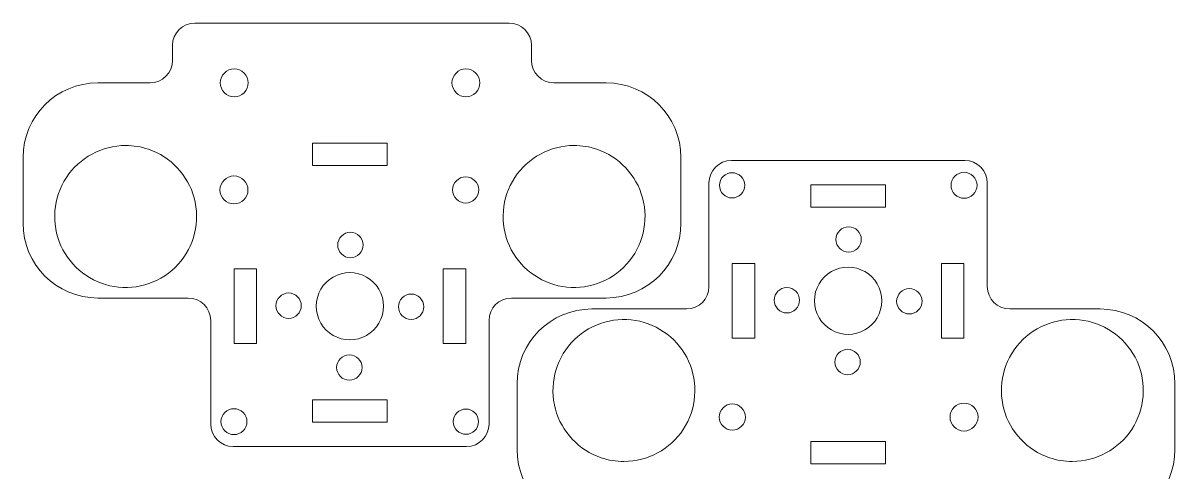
# Model space of a CAD drawing. Header units: inches. Extents: x 166 to 626, y -1144 to -80.
# Drawn here: x 185.8 to 622.7, y -250.6 to -80 of the extents above; entities that cross this region are included whole.
import ezdxf

# ---------------------------------------------------------------- set-up
doc = ezdxf.new("R2010")
doc.units = ezdxf.units.IN
doc.header["$MEASUREMENT"] = 0
doc.layers.add('Layer 1', color=7, linetype='Continuous')

# ---------------------------------------------------------------- blocks, each defined once
blk = doc.blocks.new('block 88')
at = {"layer": 'Layer 1', "lineweight": 0}
blk.add_lwpolyline([(353.7, -173.23), (345.2, -173.23)], dxfattribs=at)
blk = doc.blocks.new('block 89')
at = {"layer": 'Layer 1', "lineweight": 0}
blk.add_lwpolyline([(353.71, -201.58), (353.7, -173.23)], dxfattribs=at)
blk = doc.blocks.new('block 90')
at = {"layer": 'Layer 1', "lineweight": 0}
blk.add_lwpolyline([(345.2, -201.58), (353.71, -201.58)], dxfattribs=at)
blk = doc.blocks.new('block 91')
at = {"layer": 'Layer 1', "lineweight": 0}
blk.add_lwpolyline([(345.2, -173.23), (345.2, -201.58)], dxfattribs=at)
blk = doc.blocks.new('block 92')
at = {"layer": 'Layer 1', "lineweight": 0}
blk.add_open_spline([(224.73, -126.46), (215.73, -126.46), (207.16, -131.09), (202.22, -138.6), (197.2, -146.23), (196.42, -156.16), (200.18, -164.48), (203.85, -172.59), (211.52, -178.5), (220.31, -179.96), (229.27, -181.44), (238.56, -178.21), (244.67, -171.48), (250.8, -164.74), (253.11, -155.11), (250.72, -146.32), (248.39, -137.74), (241.76, -130.71), (233.34, -127.87), (230.57, -126.93), (227.65, -126.46), (224.73, -126.46), (224.73, -126.46), (224.73, -126.46), (224.73, -126.46)], degree=3, knots=[0, 0, 0, 0, 1, 1, 1, 2, 2, 2, 3, 3, 3, 4, 4, 4, 5, 5, 5, 6, 6, 6, 7, 7, 7, 8, 8, 8, 8], dxfattribs=at)
blk = doc.blocks.new('block 93')
at = {"layer": 'Layer 1', "lineweight": 0}
blk.add_open_spline([(394.81, -126.46), (385.81, -126.46), (377.24, -131.09), (372.3, -138.6), (367.28, -146.23), (366.5, -156.16), (370.26, -164.48), (373.93, -172.59), (381.6, -178.5), (390.39, -179.96), (399.35, -181.44), (408.64, -178.21), (414.75, -171.48), (420.88, -164.74), (423.19, -155.11), (420.8, -146.32), (418.47, -137.74), (411.84, -130.71), (403.42, -127.87), (400.65, -126.93), (397.73, -126.46), (394.81, -126.46), (394.81, -126.46), (394.81, -126.46), (394.81, -126.46)], degree=3, knots=[0, 0, 0, 0, 1, 1, 1, 2, 2, 2, 3, 3, 3, 4, 4, 4, 5, 5, 5, 6, 6, 6, 7, 7, 7, 8, 8, 8, 8], dxfattribs=at)
blk = doc.blocks.new('block 94')
at = {"layer": 'Layer 1', "lineweight": 0}
blk.add_lwpolyline([(323.94, -222.84), (295.6, -222.84)], dxfattribs=at)
blk = doc.blocks.new('block 95')
at = {"layer": 'Layer 1', "lineweight": 0}
blk.add_lwpolyline([(323.94, -231.34), (323.94, -222.84)], dxfattribs=at)
blk = doc.blocks.new('block 96')
at = {"layer": 'Layer 1', "lineweight": 0}
blk.add_lwpolyline([(295.6, -231.34), (323.94, -231.34)], dxfattribs=at)
blk = doc.blocks.new('block 97')
at = {"layer": 'Layer 1', "lineweight": 0}
blk.add_lwpolyline([(295.6, -222.84), (295.6, -231.34)], dxfattribs=at)
blk = doc.blocks.new('block 98')
at = {"layer": 'Layer 1', "lineweight": 0}
blk.add_lwpolyline([(185.79, -131.04), (185.79, -155.94)], dxfattribs=at)
blk = doc.blocks.new('block 99')
at = {"layer": 'Layer 1', "lineweight": 0}
blk.add_open_spline([(185.79, -155.94), (185.79, -171.59), (198.49, -184.28), (214.14, -184.28)], degree=3, dxfattribs=at)
blk = doc.blocks.new('block 100')
at = {"layer": 'Layer 1', "lineweight": 0}
blk.add_lwpolyline([(214.14, -184.28), (248.48, -184.28)], dxfattribs=at)
blk = doc.blocks.new('block 101')
at = {"layer": 'Layer 1', "lineweight": 0}
blk.add_open_spline([(256.98, -192.79), (256.98, -188.09), (253.18, -184.28), (248.48, -184.28)], degree=3, dxfattribs=at)
blk = doc.blocks.new('block 102')
at = {"layer": 'Layer 1', "lineweight": 0}
blk.add_lwpolyline([(256.98, -192.79), (256.98, -232.07)], dxfattribs=at)
blk = doc.blocks.new('block 103')
at = {"layer": 'Layer 1', "lineweight": 0}
blk.add_open_spline([(256.98, -232.07), (256.98, -236.77), (260.79, -240.57), (265.49, -240.57)], degree=3, dxfattribs=at)
blk = doc.blocks.new('block 104')
at = {"layer": 'Layer 1', "lineweight": 0}
blk.add_lwpolyline([(265.49, -240.57), (354.06, -240.57)], dxfattribs=at)
blk = doc.blocks.new('block 105')
at = {"layer": 'Layer 1', "lineweight": 0}
blk.add_open_spline([(354.06, -240.57), (358.75, -240.57), (362.56, -236.77), (362.56, -232.07)], degree=3, dxfattribs=at)
blk = doc.blocks.new('block 106')
at = {"layer": 'Layer 1', "lineweight": 0}
blk.add_lwpolyline([(362.56, -232.07), (362.56, -192.79)], dxfattribs=at)
blk = doc.blocks.new('block 107')
at = {"layer": 'Layer 1', "lineweight": 0}
blk.add_open_spline([(371.06, -184.28), (366.37, -184.28), (362.56, -188.09), (362.56, -192.79)], degree=3, dxfattribs=at)
blk = doc.blocks.new('block 108')
at = {"layer": 'Layer 1', "lineweight": 0}
blk.add_lwpolyline([(371.06, -184.28), (406.98, -184.28)], dxfattribs=at)
blk = doc.blocks.new('block 109')
at = {"layer": 'Layer 1', "lineweight": 0}
blk.add_open_spline([(406.98, -184.28), (422.64, -184.28), (435.33, -171.59), (435.33, -155.94)], degree=3, dxfattribs=at)
blk = doc.blocks.new('block 110')
at = {"layer": 'Layer 1', "lineweight": 0}
blk.add_lwpolyline([(435.33, -155.94), (435.33, -131.04)], dxfattribs=at)
blk = doc.blocks.new('block 111')
at = {"layer": 'Layer 1', "lineweight": 0}
blk.add_open_spline([(435.33, -131.04), (435.33, -115.39), (422.64, -102.7), (406.98, -102.7)], degree=3, dxfattribs=at)
blk = doc.blocks.new('block 112')
at = {"layer": 'Layer 1', "lineweight": 0}
blk.add_lwpolyline([(406.98, -102.7), (387.14, -102.7)], dxfattribs=at)
blk = doc.blocks.new('block 113')
at = {"layer": 'Layer 1', "lineweight": 0}
blk.add_open_spline([(378.64, -94.19), (378.64, -98.89), (382.44, -102.7), (387.14, -102.7)], degree=3, dxfattribs=at)
blk = doc.blocks.new('block 114')
at = {"layer": 'Layer 1', "lineweight": 0}
blk.add_lwpolyline([(378.64, -94.19), (378.64, -88.52)], dxfattribs=at)
blk = doc.blocks.new('block 115')
at = {"layer": 'Layer 1', "lineweight": 0}
blk.add_open_spline([(378.64, -88.52), (378.64, -83.83), (374.83, -80.02), (370.13, -80.02)], degree=3, dxfattribs=at)
blk = doc.blocks.new('block 116')
at = {"layer": 'Layer 1', "lineweight": 0}
blk.add_lwpolyline([(370.13, -80.02), (250.99, -80.02)], dxfattribs=at)
blk = doc.blocks.new('block 117')
at = {"layer": 'Layer 1', "lineweight": 0}
blk.add_open_spline([(250.99, -80.02), (246.29, -80.02), (242.49, -83.83), (242.49, -88.52)], degree=3, dxfattribs=at)
blk = doc.blocks.new('block 118')
at = {"layer": 'Layer 1', "lineweight": 0}
blk.add_lwpolyline([(242.49, -88.52), (242.49, -94.19)], dxfattribs=at)
blk = doc.blocks.new('block 119')
at = {"layer": 'Layer 1', "lineweight": 0}
blk.add_open_spline([(233.98, -102.7), (238.68, -102.7), (242.49, -98.89), (242.49, -94.19)], degree=3, dxfattribs=at)
blk = doc.blocks.new('block 120')
at = {"layer": 'Layer 1', "lineweight": 0}
blk.add_lwpolyline([(233.98, -102.7), (214.14, -102.7)], dxfattribs=at)
blk = doc.blocks.new('block 121')
at = {"layer": 'Layer 1', "lineweight": 0}
blk.add_open_spline([(214.14, -102.7), (198.49, -102.7), (185.79, -115.39), (185.79, -131.04)], degree=3, dxfattribs=at)
blk = doc.blocks.new('block 122')
at = {"layer": 'Layer 1', "lineweight": 0}
blk.add_open_spline([(265.8, -226.25), (263.12, -226.25), (260.88, -228.49), (260.88, -231.17), (260.88, -233.86), (263.12, -236.1), (265.8, -236.1), (268.49, -236.1), (270.73, -233.86), (270.73, -231.17), (270.73, -228.49), (268.49, -226.25), (265.8, -226.25), (265.8, -226.25), (265.8, -226.25), (265.8, -226.25)], degree=3, knots=[0, 0, 0, 0, 1, 1, 1, 2, 2, 2, 3, 3, 3, 4, 4, 4, 5, 5, 5, 5], dxfattribs=at)
blk = doc.blocks.new('block 123')
at = {"layer": 'Layer 1', "lineweight": 0}
blk.add_open_spline([(353.77, -97.4), (350.88, -97.4), (348.47, -99.81), (348.47, -102.7), (348.47, -105.58), (350.88, -108), (353.77, -108), (356.66, -108), (359.07, -105.58), (359.07, -102.7), (359.07, -99.81), (356.66, -97.4), (353.77, -97.4), (353.77, -97.4), (353.77, -97.4), (353.77, -97.4)], degree=3, knots=[0, 0, 0, 0, 1, 1, 1, 2, 2, 2, 3, 3, 3, 4, 4, 4, 5, 5, 5, 5], dxfattribs=at)
blk = doc.blocks.new('block 124')
at = {"layer": 'Layer 1', "lineweight": 0}
blk.add_open_spline([(265.8, -137.99), (262.91, -137.99), (260.49, -140.41), (260.49, -143.3), (260.49, -146.19), (262.91, -148.61), (265.8, -148.61), (268.7, -148.61), (271.11, -146.19), (271.11, -143.3), (271.11, -140.4), (268.7, -137.99), (265.8, -137.99), (265.8, -137.99), (265.8, -137.99), (265.8, -137.99)], degree=3, knots=[0, 0, 0, 0, 1, 1, 1, 2, 2, 2, 3, 3, 3, 4, 4, 4, 5, 5, 5, 5], dxfattribs=at)
blk = doc.blocks.new('block 125')
at = {"layer": 'Layer 1', "lineweight": 0}
blk.add_open_spline([(353.77, -226.38), (351.16, -226.38), (348.98, -228.56), (348.98, -231.17), (348.98, -233.78), (351.16, -235.96), (353.77, -235.96), (356.38, -235.96), (358.56, -233.78), (358.56, -231.17), (358.56, -228.56), (356.38, -226.38), (353.77, -226.38), (353.77, -226.38), (353.77, -226.38), (353.77, -226.38)], degree=3, knots=[0, 0, 0, 0, 1, 1, 1, 2, 2, 2, 3, 3, 3, 4, 4, 4, 5, 5, 5, 5], dxfattribs=at)
blk = doc.blocks.new('block 126')
at = {"layer": 'Layer 1', "lineweight": 0}
blk.add_open_spline([(265.9, -97.4), (263.01, -97.4), (260.59, -99.81), (260.59, -102.7), (260.59, -105.58), (263.01, -108), (265.9, -108), (268.78, -108), (271.2, -105.58), (271.2, -102.7), (271.2, -99.81), (268.78, -97.4), (265.9, -97.4), (265.9, -97.4), (265.9, -97.4), (265.9, -97.4)], degree=3, knots=[0, 0, 0, 0, 1, 1, 1, 2, 2, 2, 3, 3, 3, 4, 4, 4, 5, 5, 5, 5], dxfattribs=at)
blk = doc.blocks.new('block 127')
at = {"layer": 'Layer 1', "lineweight": 0}
blk.add_open_spline([(309.77, -174.65), (305.27, -174.65), (301.03, -177.09), (298.75, -180.97), (296.45, -184.9), (296.45, -189.91), (298.75, -193.84), (301.03, -197.72), (305.27, -200.16), (309.77, -200.16), (314.26, -200.16), (318.51, -197.72), (320.78, -193.84), (323.09, -189.91), (323.09, -184.9), (320.78, -180.97), (318.51, -177.09), (314.26, -174.65), (309.77, -174.65), (309.77, -174.65), (309.77, -174.65), (309.77, -174.65)], degree=3, knots=[0, 0, 0, 0, 1, 1, 1, 2, 2, 2, 3, 3, 3, 4, 4, 4, 5, 5, 5, 6, 6, 6, 7, 7, 7, 7], dxfattribs=at)
blk = doc.blocks.new('block 128')
at = {"layer": 'Layer 1', "lineweight": 0}
blk.add_open_spline([(353.68, -138.33), (350.97, -138.33), (348.7, -140.59), (348.7, -143.3), (348.7, -146.01), (350.97, -148.27), (353.68, -148.27), (356.39, -148.27), (358.65, -146.01), (358.65, -143.3), (358.65, -140.59), (356.39, -138.33), (353.68, -138.33), (353.68, -138.33), (353.68, -138.33), (353.68, -138.33)], degree=3, knots=[0, 0, 0, 0, 1, 1, 1, 2, 2, 2, 3, 3, 3, 4, 4, 4, 5, 5, 5, 5], dxfattribs=at)
blk = doc.blocks.new('block 129')
at = {"layer": 'Layer 1', "lineweight": 0}
blk.add_open_spline([(309.97, -159.35), (307.34, -159.35), (305.15, -161.54), (305.15, -164.17), (305.15, -166.79), (307.34, -168.99), (309.97, -168.99), (312.59, -168.99), (314.79, -166.79), (314.79, -164.17), (314.79, -161.54), (312.59, -159.35), (309.97, -159.35), (309.97, -159.35), (309.97, -159.35), (309.97, -159.35)], degree=3, knots=[0, 0, 0, 0, 1, 1, 1, 2, 2, 2, 3, 3, 3, 4, 4, 4, 5, 5, 5, 5], dxfattribs=at)
blk = doc.blocks.new('block 130')
at = {"layer": 'Layer 1', "lineweight": 0}
blk.add_open_spline([(333, -182.78), (330.38, -182.78), (328.18, -184.98), (328.18, -187.6), (328.18, -190.23), (330.38, -192.42), (333, -192.42), (335.63, -192.42), (337.82, -190.23), (337.82, -187.6), (337.82, -184.98), (335.63, -182.78), (333, -182.78), (333, -182.78), (333, -182.78), (333, -182.78)], degree=3, knots=[0, 0, 0, 0, 1, 1, 1, 2, 2, 2, 3, 3, 3, 4, 4, 4, 5, 5, 5, 5], dxfattribs=at)
blk = doc.blocks.new('block 131')
at = {"layer": 'Layer 1', "lineweight": 0}
blk.add_open_spline([(309.57, -205.82), (306.94, -205.82), (304.75, -208.01), (304.75, -210.64), (304.75, -213.27), (306.94, -215.46), (309.57, -215.46), (312.19, -215.46), (314.39, -213.26), (314.39, -210.64), (314.39, -208.01), (312.19, -205.82), (309.57, -205.82), (309.57, -205.82), (309.57, -205.82), (309.57, -205.82)], degree=3, knots=[0, 0, 0, 0, 1, 1, 1, 2, 2, 2, 3, 3, 3, 4, 4, 4, 5, 5, 5, 5], dxfattribs=at)
blk = doc.blocks.new('block 132')
at = {"layer": 'Layer 1', "lineweight": 0}
blk.add_open_spline([(286.53, -182.38), (283.91, -182.38), (281.71, -184.58), (281.71, -187.2), (281.71, -189.83), (283.91, -192.02), (286.53, -192.02), (289.16, -192.02), (291.35, -189.83), (291.35, -187.2), (291.35, -184.58), (289.16, -182.38), (286.53, -182.38), (286.53, -182.38), (286.53, -182.38), (286.53, -182.38)], degree=3, knots=[0, 0, 0, 0, 1, 1, 1, 2, 2, 2, 3, 3, 3, 4, 4, 4, 5, 5, 5, 5], dxfattribs=at)
blk = doc.blocks.new('block 133')
at = {"layer": 'Layer 1', "lineweight": 0}
blk.add_lwpolyline([(274.34, -173.23), (265.83, -173.23)], dxfattribs=at)
blk = doc.blocks.new('block 134')
at = {"layer": 'Layer 1', "lineweight": 0}
blk.add_lwpolyline([(274.34, -201.58), (274.34, -173.23)], dxfattribs=at)
blk = doc.blocks.new('block 135')
at = {"layer": 'Layer 1', "lineweight": 0}
blk.add_lwpolyline([(265.83, -201.58), (274.34, -201.58)], dxfattribs=at)
blk = doc.blocks.new('block 136')
at = {"layer": 'Layer 1', "lineweight": 0}
blk.add_lwpolyline([(265.83, -173.23), (265.83, -201.58)], dxfattribs=at)
blk = doc.blocks.new('block 137')
at = {"layer": 'Layer 1', "lineweight": 0}
blk.add_lwpolyline([(323.94, -125.51), (295.6, -125.51)], dxfattribs=at)
blk = doc.blocks.new('block 138')
at = {"layer": 'Layer 1', "lineweight": 0}
blk.add_lwpolyline([(323.94, -134.02), (323.94, -125.51)], dxfattribs=at)
blk = doc.blocks.new('block 139')
at = {"layer": 'Layer 1', "lineweight": 0}
blk.add_lwpolyline([(295.6, -134.02), (323.94, -134.02)], dxfattribs=at)
blk = doc.blocks.new('block 140')
at = {"layer": 'Layer 1', "lineweight": 0}
blk.add_lwpolyline([(295.6, -125.51), (295.6, -134.02)], dxfattribs=at)
blk = doc.blocks.new('block 87')
at = {"layer": 'Layer 1'}
for name in ['block 117', 'block 116', 'block 115', 'block 118', 'block 114', 'block 119', 'block 113', 'block 126', 'block 123', 'block 121', 'block 120', 'block 112', 'block 111', 'block 92', 'block 137', 'block 140', 'block 138', 'block 93', 'block 98', 'block 110', 'block 139', 'block 124', 'block 128', 'block 99', 'block 109', 'block 129', 'block 133', 'block 136', 'block 134', 'block 127', 'block 88', 'block 91', 'block 89', 'block 132', 'block 130', 'block 100', 'block 101', 'block 107', 'block 108', 'block 102', 'block 106', 'block 135', 'block 90', 'block 131', 'block 122', 'block 94', 'block 97', 'block 95', 'block 125', 'block 96', 'block 103', 'block 105', 'block 104']:
    blk.add_blockref(name, (0, 0), dxfattribs=at)
blk = doc.blocks.new('block 193')
at = {"layer": 'Layer 1', "lineweight": 0}
blk.add_lwpolyline([(454.81, -199.49), (463.31, -199.49)], dxfattribs=at)
blk = doc.blocks.new('block 194')
at = {"layer": 'Layer 1', "lineweight": 0}
blk.add_lwpolyline([(454.81, -171.15), (454.81, -199.49)], dxfattribs=at)
blk = doc.blocks.new('block 195')
at = {"layer": 'Layer 1', "lineweight": 0}
blk.add_lwpolyline([(463.31, -171.15), (454.81, -171.15)], dxfattribs=at)
blk = doc.blocks.new('block 196')
at = {"layer": 'Layer 1', "lineweight": 0}
blk.add_lwpolyline([(463.31, -199.49), (463.31, -171.15)], dxfattribs=at)
blk = doc.blocks.new('block 197')
at = {"layer": 'Layer 1', "lineweight": 0}
blk.add_open_spline([(583.78, -246.26), (592.78, -246.26), (601.35, -241.64), (606.3, -234.12), (611.31, -226.5), (612.09, -216.56), (608.33, -208.25), (604.66, -200.13), (597, -194.22), (588.21, -192.77), (579.24, -191.29), (569.95, -194.51), (563.84, -201.24), (557.72, -207.99), (555.41, -217.61), (557.79, -226.41), (560.12, -234.98), (566.75, -242.02), (575.17, -244.86), (577.94, -245.79), (580.86, -246.26), (583.78, -246.26), (583.78, -246.26), (583.78, -246.26), (583.78, -246.26)], degree=3, knots=[0, 0, 0, 0, 1, 1, 1, 2, 2, 2, 3, 3, 3, 4, 4, 4, 5, 5, 5, 6, 6, 6, 7, 7, 7, 8, 8, 8, 8], dxfattribs=at)
blk = doc.blocks.new('block 198')
at = {"layer": 'Layer 1', "lineweight": 0}
blk.add_open_spline([(413.71, -246.26), (422.71, -246.26), (431.27, -241.64), (436.22, -234.12), (441.24, -226.5), (442.02, -216.56), (438.25, -208.25), (434.58, -200.13), (426.92, -194.22), (418.13, -192.77), (409.16, -191.29), (399.87, -194.51), (393.76, -201.24), (387.64, -207.99), (385.33, -217.61), (387.71, -226.41), (390.04, -234.98), (396.68, -242.02), (405.09, -244.86), (407.86, -245.79), (410.78, -246.26), (413.71, -246.26), (413.71, -246.26), (413.71, -246.26), (413.71, -246.26)], degree=3, knots=[0, 0, 0, 0, 1, 1, 1, 2, 2, 2, 3, 3, 3, 4, 4, 4, 5, 5, 5, 6, 6, 6, 7, 7, 7, 8, 8, 8, 8], dxfattribs=at)
blk = doc.blocks.new('block 199')
at = {"layer": 'Layer 1', "lineweight": 0}
blk.add_lwpolyline([(484.57, -149.89), (512.92, -149.89)], dxfattribs=at)
blk = doc.blocks.new('block 200')
at = {"layer": 'Layer 1', "lineweight": 0}
blk.add_lwpolyline([(484.57, -141.38), (484.57, -149.89)], dxfattribs=at)
blk = doc.blocks.new('block 201')
at = {"layer": 'Layer 1', "lineweight": 0}
blk.add_lwpolyline([(512.92, -141.38), (484.57, -141.38)], dxfattribs=at)
blk = doc.blocks.new('block 202')
at = {"layer": 'Layer 1', "lineweight": 0}
blk.add_lwpolyline([(512.92, -149.89), (512.92, -141.38)], dxfattribs=at)
blk = doc.blocks.new('block 206')
at = {"layer": 'Layer 1', "lineweight": 0}
blk.add_open_spline([(594.37, -270.03), (610.03, -270.03), (622.72, -257.34), (622.72, -241.68)], degree=3, dxfattribs=at)
blk = doc.blocks.new('block 207')
at = {"layer": 'Layer 1', "lineweight": 0}
blk.add_lwpolyline([(622.72, -241.68), (622.72, -216.79)], dxfattribs=at)
blk = doc.blocks.new('block 208')
at = {"layer": 'Layer 1', "lineweight": 0}
blk.add_open_spline([(622.72, -216.79), (622.72, -201.13), (610.03, -188.44), (594.37, -188.44)], degree=3, dxfattribs=at)
blk = doc.blocks.new('block 209')
at = {"layer": 'Layer 1', "lineweight": 0}
blk.add_lwpolyline([(594.37, -188.44), (560.03, -188.44)], dxfattribs=at)
blk = doc.blocks.new('block 210')
at = {"layer": 'Layer 1', "lineweight": 0}
blk.add_open_spline([(551.53, -179.94), (551.53, -184.63), (555.34, -188.44), (560.03, -188.44)], degree=3, dxfattribs=at)
blk = doc.blocks.new('block 211')
at = {"layer": 'Layer 1', "lineweight": 0}
blk.add_lwpolyline([(551.53, -179.94), (551.53, -140.65)], dxfattribs=at)
blk = doc.blocks.new('block 212')
at = {"layer": 'Layer 1', "lineweight": 0}
blk.add_open_spline([(551.53, -140.65), (551.53, -135.96), (547.72, -132.15), (543.03, -132.15)], degree=3, dxfattribs=at)
blk = doc.blocks.new('block 213')
at = {"layer": 'Layer 1', "lineweight": 0}
blk.add_lwpolyline([(543.03, -132.15), (454.46, -132.15)], dxfattribs=at)
blk = doc.blocks.new('block 214')
at = {"layer": 'Layer 1', "lineweight": 0}
blk.add_open_spline([(454.46, -132.15), (449.76, -132.15), (445.95, -135.96), (445.95, -140.65)], degree=3, dxfattribs=at)
blk = doc.blocks.new('block 215')
at = {"layer": 'Layer 1', "lineweight": 0}
blk.add_lwpolyline([(445.95, -140.65), (445.95, -179.94)], dxfattribs=at)
blk = doc.blocks.new('block 216')
at = {"layer": 'Layer 1', "lineweight": 0}
blk.add_open_spline([(437.45, -188.44), (442.15, -188.44), (445.95, -184.63), (445.95, -179.94)], degree=3, dxfattribs=at)
blk = doc.blocks.new('block 217')
at = {"layer": 'Layer 1', "lineweight": 0}
blk.add_lwpolyline([(437.45, -188.44), (401.53, -188.44)], dxfattribs=at)
blk = doc.blocks.new('block 218')
at = {"layer": 'Layer 1', "lineweight": 0}
blk.add_open_spline([(401.53, -188.44), (385.88, -188.44), (373.18, -201.13), (373.18, -216.79)], degree=3, dxfattribs=at)
blk = doc.blocks.new('block 219')
at = {"layer": 'Layer 1', "lineweight": 0}
blk.add_lwpolyline([(373.18, -216.79), (373.18, -241.68)], dxfattribs=at)
blk = doc.blocks.new('block 220')
at = {"layer": 'Layer 1', "lineweight": 0}
blk.add_open_spline([(373.18, -241.68), (373.18, -257.34), (385.88, -270.03), (401.53, -270.03)], degree=3, dxfattribs=at)
blk = doc.blocks.new('block 227')
at = {"layer": 'Layer 1', "lineweight": 0}
blk.add_open_spline([(542.71, -146.48), (545.39, -146.48), (547.64, -144.24), (547.64, -141.55), (547.64, -138.87), (545.39, -136.62), (542.71, -136.62), (540.03, -136.62), (537.78, -138.87), (537.78, -141.55), (537.78, -144.24), (540.03, -146.48), (542.71, -146.48), (542.71, -146.48), (542.71, -146.48), (542.71, -146.48)], degree=3, knots=[0, 0, 0, 0, 1, 1, 1, 2, 2, 2, 3, 3, 3, 4, 4, 4, 5, 5, 5, 5], dxfattribs=at)
blk = doc.blocks.new('block 228')
at = {"layer": 'Layer 1', "lineweight": 0}
blk.add_open_spline([(542.71, -234.74), (545.6, -234.74), (548.02, -232.32), (548.02, -229.43), (548.02, -226.53), (545.6, -224.12), (542.71, -224.12), (539.82, -224.12), (537.4, -226.53), (537.4, -229.43), (537.4, -232.32), (539.82, -234.74), (542.71, -234.74), (542.71, -234.74), (542.71, -234.74), (542.71, -234.74)], degree=3, knots=[0, 0, 0, 0, 1, 1, 1, 2, 2, 2, 3, 3, 3, 4, 4, 4, 5, 5, 5, 5], dxfattribs=at)
blk = doc.blocks.new('block 229')
at = {"layer": 'Layer 1', "lineweight": 0}
blk.add_open_spline([(454.75, -146.34), (457.36, -146.34), (459.54, -144.16), (459.54, -141.55), (459.54, -138.94), (457.36, -136.76), (454.75, -136.76), (452.13, -136.76), (449.95, -138.94), (449.95, -141.55), (449.95, -144.16), (452.13, -146.34), (454.75, -146.34), (454.75, -146.34), (454.75, -146.34), (454.75, -146.34)], degree=3, knots=[0, 0, 0, 0, 1, 1, 1, 2, 2, 2, 3, 3, 3, 4, 4, 4, 5, 5, 5, 5], dxfattribs=at)
blk = doc.blocks.new('block 230')
at = {"layer": 'Layer 1', "lineweight": 0}
blk.add_open_spline([(498.75, -198.08), (503.24, -198.08), (507.49, -195.64), (509.76, -191.76), (512.06, -187.83), (512.06, -182.81), (509.76, -178.88), (507.49, -175), (503.24, -172.56), (498.75, -172.56), (494.25, -172.56), (490, -175), (487.73, -178.88), (485.43, -182.81), (485.43, -187.83), (487.73, -191.76), (490, -195.64), (494.25, -198.08), (498.75, -198.08), (498.75, -198.08), (498.75, -198.08), (498.75, -198.08)], degree=3, knots=[0, 0, 0, 0, 1, 1, 1, 2, 2, 2, 3, 3, 3, 4, 4, 4, 5, 5, 5, 6, 6, 6, 7, 7, 7, 7], dxfattribs=at)
blk = doc.blocks.new('block 231')
at = {"layer": 'Layer 1', "lineweight": 0}
blk.add_open_spline([(454.84, -234.4), (457.55, -234.4), (459.81, -232.14), (459.81, -229.43), (459.81, -226.72), (457.55, -224.45), (454.84, -224.45), (452.13, -224.45), (449.86, -226.72), (449.86, -229.43), (449.86, -232.14), (452.13, -234.4), (454.84, -234.4), (454.84, -234.4), (454.84, -234.4), (454.84, -234.4)], degree=3, knots=[0, 0, 0, 0, 1, 1, 1, 2, 2, 2, 3, 3, 3, 4, 4, 4, 5, 5, 5, 5], dxfattribs=at)
blk = doc.blocks.new('block 232')
at = {"layer": 'Layer 1', "lineweight": 0}
blk.add_open_spline([(498.55, -213.37), (501.17, -213.37), (503.36, -211.18), (503.36, -208.55), (503.36, -205.93), (501.17, -203.74), (498.55, -203.74), (495.92, -203.74), (493.73, -205.93), (493.73, -208.55), (493.73, -211.18), (495.92, -213.37), (498.55, -213.37), (498.55, -213.37), (498.55, -213.37), (498.55, -213.37)], degree=3, knots=[0, 0, 0, 0, 1, 1, 1, 2, 2, 2, 3, 3, 3, 4, 4, 4, 5, 5, 5, 5], dxfattribs=at)
blk = doc.blocks.new('block 233')
at = {"layer": 'Layer 1', "lineweight": 0}
blk.add_open_spline([(475.51, -189.94), (478.14, -189.94), (480.33, -187.75), (480.33, -185.12), (480.33, -182.49), (478.14, -180.3), (475.51, -180.3), (472.88, -180.3), (470.69, -182.49), (470.69, -185.12), (470.69, -187.75), (472.88, -189.94), (475.51, -189.94), (475.51, -189.94), (475.51, -189.94), (475.51, -189.94)], degree=3, knots=[0, 0, 0, 0, 1, 1, 1, 2, 2, 2, 3, 3, 3, 4, 4, 4, 5, 5, 5, 5], dxfattribs=at)
blk = doc.blocks.new('block 234')
at = {"layer": 'Layer 1', "lineweight": 0}
blk.add_open_spline([(498.95, -166.9), (501.57, -166.9), (503.76, -164.71), (503.76, -162.08), (503.76, -159.46), (501.57, -157.27), (498.95, -157.27), (496.32, -157.27), (494.13, -159.46), (494.13, -162.08), (494.13, -164.71), (496.32, -166.9), (498.95, -166.9), (498.95, -166.9), (498.95, -166.9), (498.95, -166.9)], degree=3, knots=[0, 0, 0, 0, 1, 1, 1, 2, 2, 2, 3, 3, 3, 4, 4, 4, 5, 5, 5, 5], dxfattribs=at)
blk = doc.blocks.new('block 235')
at = {"layer": 'Layer 1', "lineweight": 0}
blk.add_open_spline([(521.98, -190.34), (524.61, -190.34), (526.8, -188.15), (526.8, -185.52), (526.8, -182.89), (524.61, -180.7), (521.98, -180.7), (519.36, -180.7), (517.16, -182.89), (517.16, -185.52), (517.16, -188.15), (519.35, -190.34), (521.98, -190.34), (521.98, -190.34), (521.98, -190.34), (521.98, -190.34)], degree=3, knots=[0, 0, 0, 0, 1, 1, 1, 2, 2, 2, 3, 3, 3, 4, 4, 4, 5, 5, 5, 5], dxfattribs=at)
blk = doc.blocks.new('block 236')
at = {"layer": 'Layer 1', "lineweight": 0}
blk.add_lwpolyline([(534.18, -199.49), (542.68, -199.49)], dxfattribs=at)
blk = doc.blocks.new('block 237')
at = {"layer": 'Layer 1', "lineweight": 0}
blk.add_lwpolyline([(534.18, -171.15), (534.18, -199.49)], dxfattribs=at)
blk = doc.blocks.new('block 238')
at = {"layer": 'Layer 1', "lineweight": 0}
blk.add_lwpolyline([(542.68, -171.15), (534.18, -171.15)], dxfattribs=at)
blk = doc.blocks.new('block 239')
at = {"layer": 'Layer 1', "lineweight": 0}
blk.add_lwpolyline([(542.68, -199.49), (542.68, -171.15)], dxfattribs=at)
blk = doc.blocks.new('block 240')
at = {"layer": 'Layer 1', "lineweight": 0}
blk.add_lwpolyline([(484.57, -247.21), (512.92, -247.21)], dxfattribs=at)
blk = doc.blocks.new('block 241')
at = {"layer": 'Layer 1', "lineweight": 0}
blk.add_lwpolyline([(484.57, -238.71), (484.57, -247.21)], dxfattribs=at)
blk = doc.blocks.new('block 242')
at = {"layer": 'Layer 1', "lineweight": 0}
blk.add_lwpolyline([(512.92, -238.71), (484.57, -238.71)], dxfattribs=at)
blk = doc.blocks.new('block 243')
at = {"layer": 'Layer 1', "lineweight": 0}
blk.add_lwpolyline([(512.92, -247.21), (512.92, -238.71)], dxfattribs=at)

msp = doc.modelspace()

# ---------------------------------------------------------------- block references
at = {"layer": 'Layer 1'}
for name in ['block 87', 'block 214', 'block 213', 'block 212', 'block 229', 'block 227', 'block 215', 'block 200', 'block 201', 'block 202', 'block 211', 'block 199', 'block 234', 'block 194', 'block 195', 'block 196', 'block 230', 'block 237', 'block 238', 'block 239', 'block 216', 'block 233', 'block 235', 'block 210', 'block 218', 'block 198', 'block 217', 'block 197', 'block 209', 'block 208', 'block 193', 'block 236', 'block 232', 'block 219', 'block 207', 'block 231', 'block 228', 'block 241', 'block 242', 'block 243', 'block 220', 'block 206', 'block 240']:
    msp.add_blockref(name, (0, 0), dxfattribs=at)

doc.saveas('drawing.dxf')
